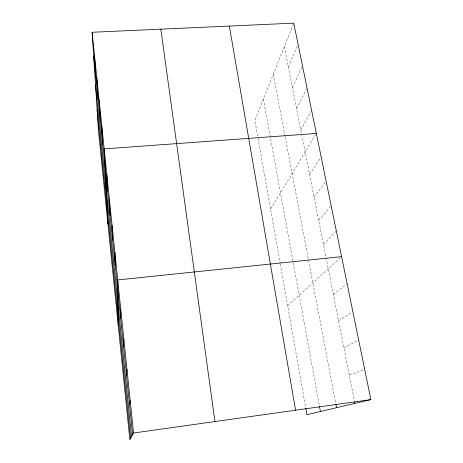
<?xml version="1.0" encoding="UTF-8"?>
<svg xmlns="http://www.w3.org/2000/svg" width="463" height="463" viewBox="0 0 463 463"><rect width="100%" height="100%" fill="white"/><g stroke="black" fill="none" stroke-linecap="round" stroke-linejoin="round"><path stroke-width="0.35" stroke-dasharray="2.31 1.74" d="M293.49 23.804L254.887 120.368L257.926 137.54M288.322 66.932L298.079 44.274M292.402 87.548L302.501 65.85M296.563 108.585L306.703 88.526M300.811 130.057L311.634 110.425M270.583 209.131L316.351 133.448M309.573 174.348L321.172 156.986M314.093 197.203L326.102 181.056M318.712 220.55L331.149 205.676M323.434 244.406L336.306 230.863M287.662 305.748L341.59 256.647M333.337 294.468L347.163 283.842M338.534 320.749L352.875 311.715M343.859 347.649L358.727 340.282M349.305 375.18L364.728 369.572M284.328 46.728L301.511 133.587M301.65 134.293L354.461 401.265M273.292 74.335L285.029 136.203M285.162 136.898L335.75 403.464M263.366 99.163L293.148 262.162M293.276 262.857L319.389 405.796M258.047 138.24L280.167 263.331M280.289 264.02L305.8 408.308"/><path stroke-width="0.69" d="M120.658 318.556L120.727 308.971M123.54 346.538L123.812 338.766M126.492 375.209L126.972 369.352M129.518 404.604L130.219 400.755M92.12 32.271L133.558 433.015L129.854 439.85L98.492 131.093L92.12 32.271L293.75 23.15L370.88 399.615L306.923 414.669L305.8 408.308M133.558 433.015L370.88 399.615M341.59 256.647L117.729 279.93L118.21 325.188M316.351 133.448L104.181 148.901L107.92 223.861M354.6 401.971L354.884 403.377M335.883 404.17L336.549 407.695M319.522 406.508L320.431 411.485M229.359 26.061L295.573 410.212M160.84 29.163L214.942 421.556M93.676 56.434L132.621 434.74M95.494 84.573L131.556 436.707M97.114 109.719L130.63 438.42M94.423 54.559L95.864 77.703M96.779 77.35L98.104 99.418M99.192 100.656L100.384 121.601M101.657 124.501L102.717 144.259M106.762 173.874L107.538 191.086M109.407 199.437L110.032 215.283M112.11 225.626L112.578 240.031M114.888 252.445L115.183 265.34"/></g></svg>
